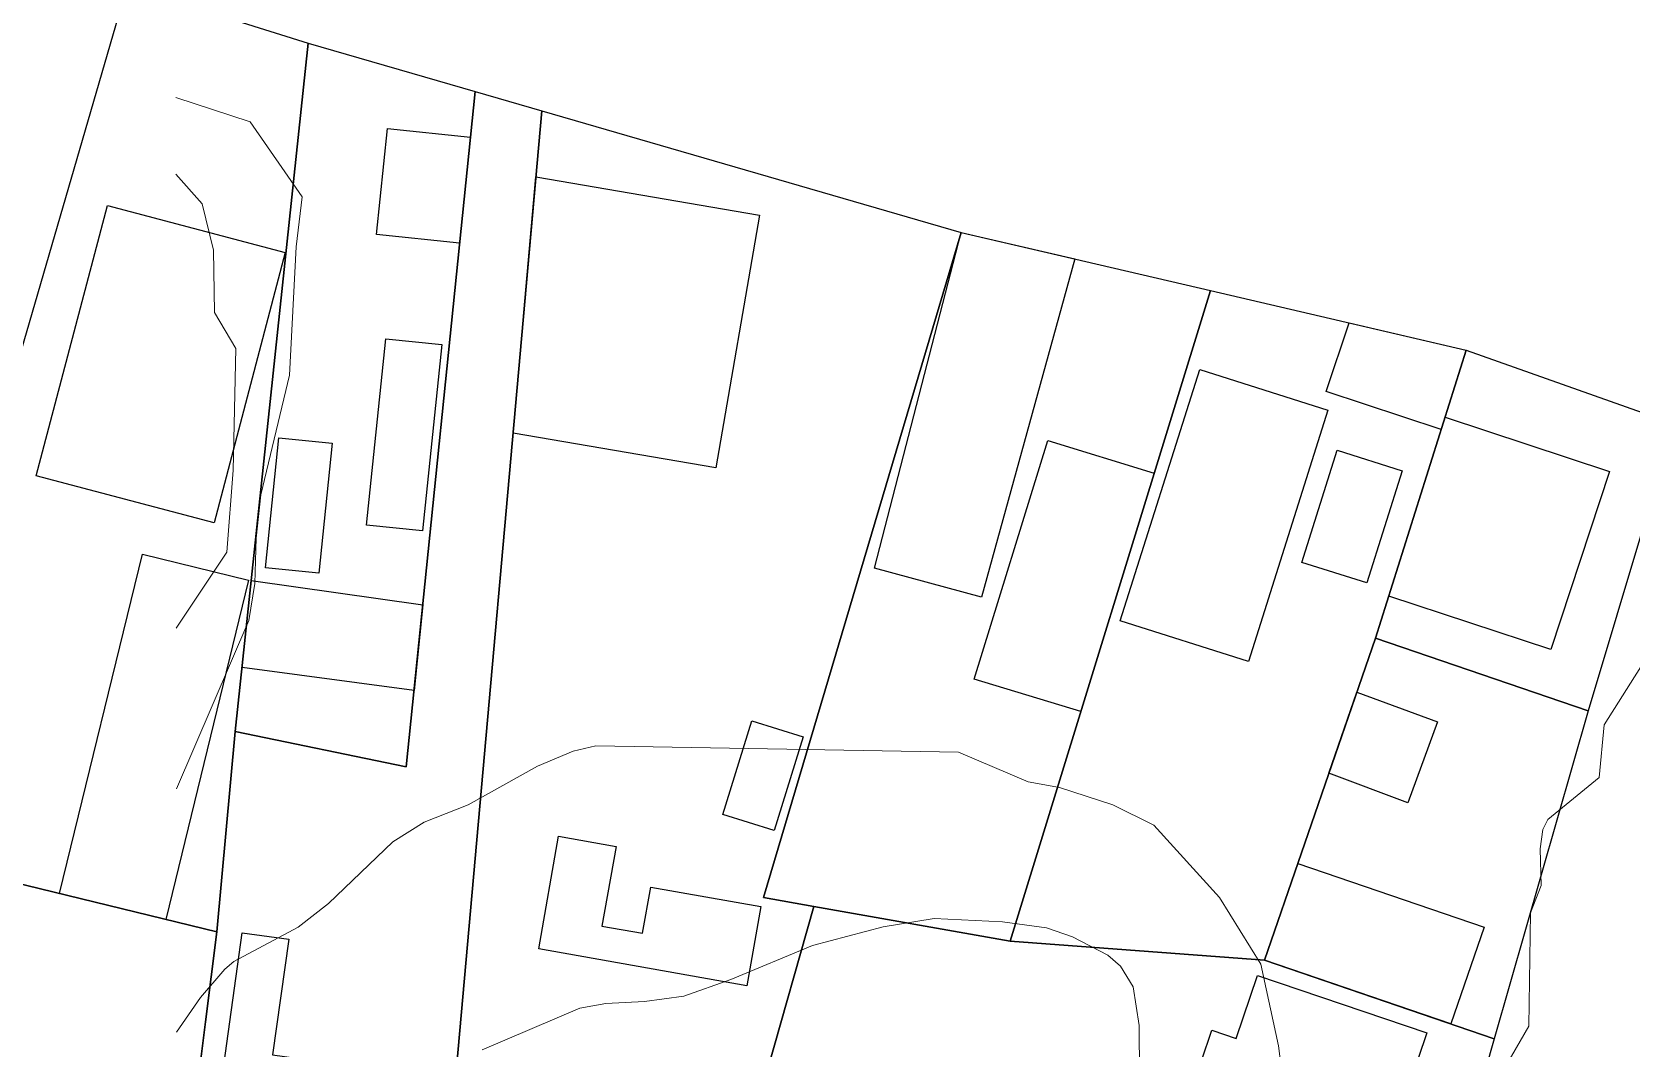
# Model space of a CAD drawing. Header units: millimetres. Extents: x 72 to 2370, y -203 to 794.
# Drawn here: x 1622.3 to 1716.1, y 247 to 306.6 of the extents above; entities that cross this region are included whole.
import ezdxf

# ---------------------------------------------------------------- set-up
doc = ezdxf.new("R2010")
doc.units = ezdxf.units.MM
doc.layers.add('01_Fina', color=250, linetype='Continuous', lineweight=15)
doc.layers.add('Traza Urbana', color=7, linetype='Continuous')

msp = doc.modelspace()

# ---------------------------------------------------------------- linework, layer by layer
at = {"layer": '01_Fina', "color": 252, "linetype": 'Continuous', "lineweight": 9, "true_color": 0x939598}
for points in [[(1630.737, 302.763), (1635.086, 301.34), (1638.146, 296.95), (1637.796, 294), (1637.406, 286.48), (1635.716, 279.46), (1635.436, 276.91), (1635.366, 274.24), (1635.016, 272.07), (1630.766, 262.205)], [(1630.74, 298.28), (1632.276, 296.54), (1632.946, 293.81), (1633.006, 290.15), (1634.246, 288.05), (1634.096, 280.9), (1633.716, 276.08), (1630.76, 271.636)], [(1775.346, 268.96), (1769.686, 270.98), (1754.986, 275.74), (1741.506, 279.41), (1736.736, 279.87), (1733.116, 279.93), (1729.626, 279.59), (1726.896, 279.11), (1724.056, 279.15), (1720.586, 280.11), (1719.386, 277.67), (1718.426, 274.06), (1716.956, 269.73), (1714.566, 265.95), (1714.276, 262.86), (1711.266, 260.39), (1710.956, 259.81), (1710.806, 258.68), (1710.866, 256.52), (1710.236, 254.92), (1710.136, 248.27), (1708.626, 245.63)], [(1630.777, 247.909), (1632.176, 249.95), (1633.616, 251.61), (1634.126, 252.07), (1637.916, 254.08), (1639.686, 255.47), (1643.466, 259.09), (1645.316, 260.25), (1647.886, 261.26), (1651.956, 263.53), (1654.056, 264.41), (1655.386, 264.73), (1676.676, 264.36), (1680.756, 262.6), (1682.596, 262.27), (1685.726, 261.26), (1688.136, 260.07), (1691.986, 255.82), (1694.406, 251.91), (1695.446, 247.11), (1695.786, 244.51)], [(1648.716, 246.88), (1654.436, 249.32), (1655.976, 249.61), (1658.236, 249.71), (1660.546, 250.04), (1663.296, 251), (1668.106, 253), (1672.256, 254.1), (1675.236, 254.58), (1679.246, 254.39), (1681.826, 254.04), (1683.356, 253.51), (1685.426, 252.43), (1686.186, 251.79), (1686.916, 250.57), (1687.266, 248.31), (1687.286, 245.44)]]:
    msp.add_lwpolyline(points, dxfattribs=at)
at = {"layer": 'Traza Urbana'}
for points in [[(1638.507, 305.961), (1634.22, 265.566), (1633.129, 253.803), (1613.147, 258.68), (1627.874, 309.297)], [(1638.507, 305.961), (1648.296, 303.124), (1644.251, 263.482), (1634.22, 265.566)], [(1652.212, 301.989), (1647.029, 243.841), (1644.679, 228.764), (1630.506, 232.92), (1631.082, 237.552), (1631.977, 244.616), (1632.475, 248.52), (1633.129, 253.803), (1634.22, 265.566), (1644.251, 263.482), (1648.296, 303.124)], [(1676.833, 294.855), (1665.228, 255.822), (1668.184, 255.293), (1665.449, 245.698), (1662.706, 236.077), (1660.514, 226.322), (1644.679, 228.764), (1647.029, 243.841), (1652.212, 301.989)], [(1642.511, 294.738), (1643.162, 300.955), (1648.035, 300.445), (1647.385, 294.229)], [(1650.526, 283.078), (1651.867, 298.121), (1664.985, 295.863), (1662.433, 281.031)], [(1632.978, 277.815), (1622.535, 280.566), (1626.712, 296.425), (1637.156, 293.674)], [(1691.458, 291.437), (1679.708, 253.265), (1668.184, 255.293), (1665.228, 255.822), (1676.833, 294.855)], [(1671.744, 275.158), (1676.833, 294.855), (1683.5, 293.297), (1678.013, 273.439)], [(1706.465, 287.949), (1701.149, 271.039), (1694.623, 252.151), (1679.708, 253.265), (1691.458, 291.437)], [(1704.999, 283.284), (1698.242, 285.52), (1699.593, 289.546), (1706.465, 287.949)], [(1641.922, 277.673), (1643.055, 288.615), (1646.338, 288.275), (1645.204, 277.333)], [(1713.621, 266.768), (1701.149, 271.039), (1706.465, 287.949), (1718.68, 283.625)], [(1686.15, 272.067), (1690.824, 286.814), (1698.355, 284.427), (1693.681, 269.68)], [(1701.928, 273.514), (1705.227, 284.011), (1714.868, 280.832), (1711.426, 270.384)], [(1635.992, 275.175), (1636.769, 282.806), (1639.903, 282.487), (1639.126, 274.856)], [(1677.592, 268.637), (1681.902, 282.639), (1688.159, 280.718), (1683.854, 266.732)], [(1696.816, 275.49), (1698.901, 282.067), (1702.714, 280.859), (1700.629, 274.281)], [(1623.897, 256.056), (1628.784, 275.967), (1634.999, 274.442), (1630.152, 254.529)], [(1635.16, 274.417), (1645.223, 273.007), (1644.71, 267.975), (1634.618, 269.31)], [(1713.621, 266.768), (1708.116, 247.527), (1694.623, 252.151), (1701.149, 271.039)], [(1704.791, 266.133), (1703.05, 261.382), (1698.411, 263.113), (1700.057, 267.877)], [(1662.841, 260.694), (1664.544, 266.186), (1667.553, 265.253), (1665.849, 259.761)], [(1652.031, 252.8), (1653.198, 259.418), (1656.566, 258.824), (1655.741, 254.146), (1658.125, 253.726), (1658.602, 256.434), (1665.072, 255.293), (1664.253, 250.645)], [(1633.129, 253.803), (1632.475, 248.52), (1631.977, 244.616), (1631.082, 237.552), (1630.506, 232.92), (1610.797, 238.732), (1613.147, 258.68)], [(1705.571, 248.408), (1694.623, 252.151), (1696.582, 257.82), (1707.512, 254.086)], [(1679.708, 253.265), (1694.623, 252.151), (1708.116, 247.527), (1705.387, 237.959), (1665.449, 245.698), (1668.184, 255.293)], [(1632.994, 242.02), (1634.631, 253.757), (1637.354, 253.377), (1636.408, 246.593), (1646.659, 245.163), (1645.969, 240.211)], [(1690.318, 244.432), (1691.538, 248.031), (1692.959, 247.549), (1694.211, 251.243), (1704.155, 247.871), (1701.682, 240.579)]]:
    msp.add_lwpolyline(points, close=True, dxfattribs=at)

doc.saveas('drawing.dxf')
